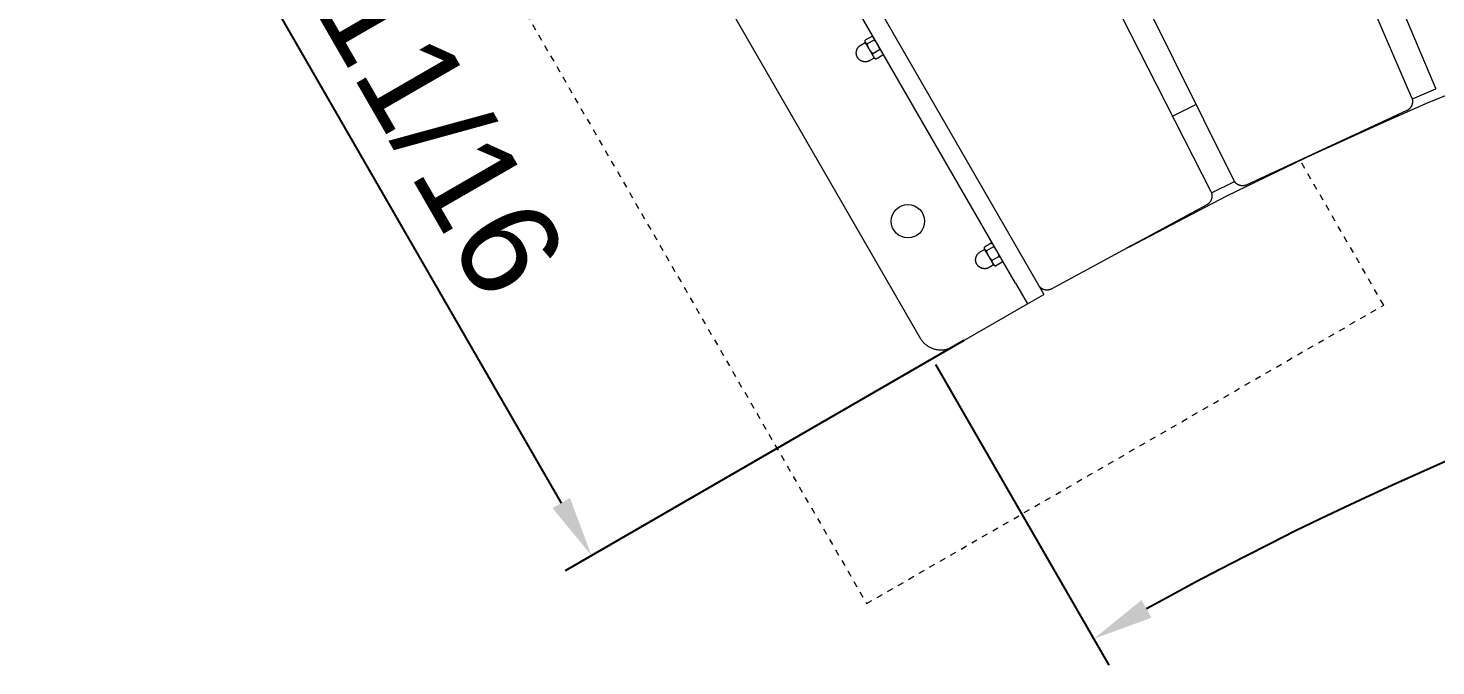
# Model space of a CAD drawing. Header units: inches. Extents: x -6 to 195, y -3 to 126.
# Drawn here: x -3.48 to 19.73, y 41.59 to 52.1 of the extents above; entities that cross this region are included whole.
import ezdxf

# ---------------------------------------------------------------- set-up
doc = ezdxf.new("R2010")
doc.units = ezdxf.units.IN
doc.linetypes.add('HIDDEN', pattern=[1.905, 1.27, -0.635])
for name, color, linetype, lineweight in [('ZANO_R', 7, 'Continuous', 0), ('ZANO_R_przerywana', 250, 'HIDDEN', 0), ('ZANO_W', 1, 'Continuous', 0)]:
    doc.layers.add(name, color=color, linetype=linetype, lineweight=lineweight)
doc.styles.get("Standard").update_dxf_attribs({"font": 'arial.ttf'})
doc.dimstyles.new('amerykanie', dxfattribs={"dimtxt": 50, "dimasz": 50, "dimexe": 0.5, "dimexo": 0.5, "dimgap": 1, "dimtad": 1, "dimdec": 0, "dimzin": 0, "dimlunit": 5, "dimtxsty": 'Standard', "dimcen": 0.09, "dimclrd": 1, "dimclre": 1, "dimclrt": 1, "dimazin": 0, "dimtfac": 1, "dimtdec": 0, "dimtmove": 0, "dimatfit": 3, "dimfxl": 1, "dimtzin": 0, "dimarcsym": 1})

# ---------------------------------------------------------------- blocks, each defined once
blk = doc.blocks.new('*D380')
at = {"layer": 'ZANO_W', "color": 1, "lineweight": -2}
for p, q in [((11.478, 46.56), (14.337, 41.605)), ((73.856, 46.547), (70.995, 41.593))]:
    blk.add_line(p, q, dxfattribs=at)
blk.add_arc((42.655, -7.468), 57.158, 60.9899, 118.985, dxfattribs=at)
at = {"layer": 'ZANO_W', "color": 1}
for points in [[(14.876, 42.676), (15.04, 42.386), (14.087, 42.039)], [(70.293, 42.374), (70.457, 42.664), (71.245, 42.026)]]:
    blk.add_solid(points, dxfattribs=at)
at = {"layer": 'ZANO_W', "color": 1, "insert": (42.668, 51.03), "char_height": 1.625, "attachment_point": 5, "rotation": 359.9875}
blk.add_mtext("60%%d0'", dxfattribs=at)
blk = doc.blocks.new('*D383')
at = {"layer": 'ZANO_W', "color": 1, "lineweight": -2}
for p, q in [((3.092, 62.298), (-3.48, 58.506)), ((-2.547, 57.89), (5.308, 44.277)), ((11.947, 46.953), (5.375, 43.161))]:
    blk.add_line(p, q, dxfattribs=at)
at = {"layer": 'ZANO_W', "color": 1}
for points in [[(-2.403, 57.973), (-2.691, 57.806), (-3.047, 58.756)], [(5.164, 44.194), (5.453, 44.36), (5.808, 43.411)]]:
    blk.add_solid(points, dxfattribs=at)
at = {"layer": 'ZANO_W', "color": 1, "insert": (2.542, 51.753), "char_height": 1.625, "attachment_point": 5, "rotation": 299.9875}
blk.add_mtext('17 11/16', dxfattribs=at)

msp = doc.modelspace()

# ---------------------------------------------------------------- linework, layer by layer
at = {"layer": 'ZANO_R'}
for p, q in [((12.95104, 67.15481), (19.72122, 51.11775)), ((19.33469, 50.95736), (12.41087, 66.92869)), ((8.64984, 65.17989), (16.40004, 49.59281)), ((16.02418, 49.4088), (8.12471, 64.92076)), ((4.47918, 62.94243), (13.17966, 47.86515)), ((12.79684, 47.89839), (4.33548, 62.56131)), ((2.76688, 61.65614), (11.22824, 46.99322)), ((10.18285, 51.74951), (10.18473, 51.75419)), ((10.18473, 51.75419), (10.18676, 51.7588)), ((10.18676, 51.7588), (10.18895, 51.76334)), ((10.18895, 51.76334), (10.1913, 51.7678)), ((10.1913, 51.7678), (10.1938, 51.77218)), ((10.1938, 51.77218), (10.19644, 51.77648)), ((10.19644, 51.77648), (10.19923, 51.78067)), ((10.19923, 51.78067), (10.20216, 51.78478)), ((10.20216, 51.78478), (10.20523, 51.78877)), ((10.20523, 51.78877), (10.20844, 51.79267)), ((10.20844, 51.79267), (10.21177, 51.79645)), ((10.21177, 51.79645), (10.21524, 51.80011)), ((10.21524, 51.80011), (10.21882, 51.80365)), ((10.21882, 51.80365), (10.22253, 51.80707)), ((10.22253, 51.80707), (10.22634, 51.81036)), ((10.22634, 51.81036), (10.23027, 51.81352)), ((10.23027, 51.81352), (10.23431, 51.81654)), ((10.23431, 51.81654), (10.23844, 51.81943)), ((10.23844, 51.81943), (10.24268, 51.82217)), ((10.24268, 51.82217), (10.247, 51.82476)), ((10.247, 51.82476), (10.31963, 51.86667)), ((10.31867, 51.8933), (10.31874, 51.89524)), ((10.31867, 51.89136), (10.31867, 51.8933)), ((10.31874, 51.88943), (10.31867, 51.89136)), ((10.3187, 51.89092), (10.31873, 51.89269)), ((10.31873, 51.88916), (10.3187, 51.89092)), ((10.31883, 51.88739), (10.31873, 51.88916)), ((10.31874, 51.89524), (10.31887, 51.89717)), ((10.31888, 51.88749), (10.31874, 51.88943)), ((10.3188, 51.87756), (10.31881, 51.88762)), ((10.32384, 51.86884), (10.3188, 51.87756)), ((10.31881, 51.8901), (10.31881, 51.89242)), ((10.31898, 51.88563), (10.31883, 51.88739)), ((10.31887, 51.89717), (10.31907, 51.8991)), ((10.31908, 51.88556), (10.31888, 51.88749)), ((10.31919, 51.88388), (10.31898, 51.88563)), ((10.31905, 51.8991), (10.3196, 51.90432)), ((10.31935, 51.88364), (10.31908, 51.88556)), ((10.31946, 51.88213), (10.31919, 51.88388)), ((10.31969, 51.88173), (10.31935, 51.88364)), ((10.31978, 51.8804), (10.31946, 51.88213)), ((10.43163, 51.96898), (10.3196, 51.90432)), ((10.31963, 51.86667), (10.32148, 51.87278)), ((10.32009, 51.87984), (10.31969, 51.88173)), ((10.32017, 51.87868), (10.31978, 51.8804)), ((10.32056, 51.87796), (10.32009, 51.87984)), ((10.32062, 51.87697), (10.32017, 51.87868)), ((10.3211, 51.87609), (10.32056, 51.87796)), ((10.32112, 51.87527), (10.32062, 51.87697)), ((10.3217, 51.87425), (10.3211, 51.87609)), ((10.32236, 51.87243), (10.3217, 51.87425)), ((10.32309, 51.87063), (10.32236, 51.87243)), ((10.32371, 51.86916), (10.32287, 51.87087)), ((10.32388, 51.86886), (10.32309, 51.87063)), ((10.32477, 51.86722), (10.32387, 51.86885)), ((10.3258, 51.86551), (10.3248, 51.86716)), ((10.32591, 51.86525), (10.32577, 51.86549)), ((10.32701, 51.86378), (10.32581, 51.86552)), ((10.32696, 51.86386), (10.32592, 51.86534)), ((10.3843, 51.76405), (10.326, 51.86509)), ((10.32806, 51.86242), (10.32696, 51.86386)), ((10.3292, 51.86102), (10.32806, 51.86242)), ((10.32975, 51.86041), (10.32857, 51.86176)), ((10.3304, 51.85965), (10.3292, 51.86102)), ((10.33099, 51.8591), (10.32975, 51.86041)), ((10.33164, 51.85834), (10.3304, 51.85965)), ((10.33226, 51.85783), (10.33099, 51.8591)), ((10.33292, 51.85706), (10.33164, 51.85834)), ((10.33358, 51.8566), (10.33226, 51.85783)), ((10.33425, 51.85583), (10.33292, 51.85706)), ((10.33494, 51.85542), (10.33358, 51.8566)), ((10.33562, 51.85464), (10.33425, 51.85583)), ((10.33633, 51.85428), (10.33494, 51.85542)), ((10.33703, 51.85351), (10.33562, 51.85464)), ((10.33776, 51.85319), (10.33633, 51.85428)), ((10.33848, 51.85242), (10.33703, 51.85351)), ((10.33923, 51.85215), (10.33776, 51.85319)), ((10.33997, 51.85139), (10.33848, 51.85242)), ((10.34073, 51.85116), (10.33923, 51.85215)), ((10.34149, 51.8504), (10.33997, 51.85139)), ((10.34227, 51.85021), (10.34073, 51.85116)), ((10.34304, 51.84947), (10.34149, 51.8504)), ((10.34383, 51.84932), (10.34227, 51.85021)), ((10.34463, 51.8486), (10.34304, 51.84947)), ((10.34624, 51.84778), (10.34463, 51.8486)), ((10.34788, 51.84701), (10.34624, 51.84778)), ((10.34955, 51.84631), (10.34788, 51.84701)), ((10.3543, 51.84418), (10.34956, 51.84632)), ((10.46634, 51.90883), (10.3543, 51.84418)), ((10.35695, 51.83354), (10.3543, 51.84418)), ((10.35995, 51.82298), (10.35695, 51.83354)), ((10.36331, 51.81254), (10.35995, 51.82298)), ((10.36702, 51.80222), (10.36331, 51.81254)), ((10.37108, 51.79202), (10.36702, 51.80222)), ((10.37549, 51.78198), (10.37108, 51.79202)), ((10.38023, 51.77209), (10.37549, 51.78198)), ((10.38531, 51.76236), (10.38023, 51.77209)), ((10.38717, 51.75909), (10.38529, 51.76235)), ((10.3925, 51.75043), (10.38717, 51.75909)), ((10.43163, 51.96898), (10.4335, 51.96827)), ((10.4335, 51.96827), (10.43534, 51.96751)), ((10.43534, 51.96751), (10.43716, 51.96668)), ((10.43716, 51.96668), (10.43895, 51.9658)), ((10.43895, 51.9658), (10.44071, 51.96485)), ((10.44071, 51.96485), (10.44244, 51.96385)), ((10.44244, 51.96385), (10.44413, 51.96279)), ((10.44413, 51.96279), (10.44579, 51.96168)), ((10.44526, 51.96201), (10.4552, 51.95627)), ((10.44579, 51.96168), (10.44741, 51.96051)), ((10.44741, 51.96051), (10.44899, 51.95929)), ((10.44899, 51.95929), (10.45053, 51.95802)), ((10.45053, 51.95802), (10.45202, 51.9567)), ((10.45202, 51.9567), (10.45348, 51.95533)), ((10.45348, 51.95533), (10.45488, 51.95392)), ((10.45488, 51.95392), (10.45624, 51.95245)), ((10.45624, 51.95245), (10.45755, 51.95095)), ((10.45755, 51.95095), (10.45881, 51.9494)), ((10.45881, 51.9494), (10.46002, 51.94781)), ((10.46247, 51.94347), (10.46325, 51.94154)), ((10.46325, 51.94154), (10.46396, 51.93959)), ((10.46396, 51.93959), (10.46461, 51.93761)), ((10.46461, 51.93761), (10.46518, 51.93561)), ((10.46518, 51.93561), (10.46569, 51.9336)), ((10.46569, 51.9336), (10.46613, 51.93157)), ((10.46613, 51.93157), (10.4665, 51.92952)), ((10.46667, 51.91089), (10.46634, 51.90883)), ((10.46634, 51.90883), (10.47392, 51.90151)), ((10.4665, 51.92952), (10.4668, 51.92746)), ((10.46693, 51.91295), (10.46667, 51.91089)), ((10.4668, 51.92746), (10.46703, 51.9254)), ((10.46713, 51.91502), (10.46693, 51.91295)), ((10.46703, 51.9254), (10.46719, 51.92333)), ((10.46725, 51.91709), (10.46713, 51.91502)), ((10.46719, 51.92333), (10.46728, 51.92125)), ((10.4673, 51.91917), (10.46725, 51.91709)), ((10.46728, 51.92125), (10.4673, 51.91917)), ((10.47392, 51.90151), (10.48126, 51.89394)), ((10.48126, 51.89394), (10.48836, 51.88615)), ((10.48836, 51.88615), (10.4952, 51.87813)), ((10.4952, 51.87813), (10.50178, 51.86989)), ((10.50178, 51.86989), (10.50809, 51.86145)), ((10.50809, 51.86145), (10.51413, 51.85281)), ((10.51413, 51.85281), (10.51989, 51.84398)), ((10.52669, 51.83224), (10.53153, 51.82276)), ((10.53153, 51.82276), (10.53606, 51.81313)), ((10.53606, 51.81313), (10.54028, 51.80336)), ((10.54028, 51.80336), (10.54417, 51.79345)), ((10.54417, 51.79345), (10.54774, 51.78342)), ((10.54774, 51.78342), (10.55097, 51.77327)), ((10.55097, 51.77327), (10.55387, 51.76303)), ((10.55387, 51.76303), (10.55644, 51.7527)), ((10.17316, 51.69524), (10.17319, 51.70028)), ((10.1733, 51.6902), (10.17316, 51.69524)), ((10.17319, 51.70028), (10.17339, 51.70532)), ((10.17362, 51.68517), (10.1733, 51.6902)), ((10.17339, 51.70532), (10.17377, 51.71034)), ((10.1741, 51.68015), (10.17362, 51.68517)), ((10.17377, 51.71034), (10.17431, 51.71536)), ((10.17476, 51.67515), (10.1741, 51.68015)), ((10.17431, 51.71536), (10.17503, 51.72035)), ((10.17559, 51.67018), (10.17476, 51.67515)), ((10.17503, 51.72035), (10.17591, 51.72531)), ((10.17658, 51.66524), (10.17559, 51.67018)), ((10.17591, 51.72531), (10.17697, 51.73024)), ((10.17775, 51.66033), (10.17658, 51.66524)), ((10.17697, 51.73024), (10.17819, 51.73513)), ((10.17908, 51.65547), (10.17775, 51.66033)), ((10.17819, 51.73513), (10.17958, 51.73997)), ((10.18058, 51.65066), (10.17908, 51.65547)), ((10.17958, 51.73997), (10.18113, 51.74477)), ((10.18224, 51.6459), (10.18058, 51.65066)), ((10.18113, 51.74477), (10.18285, 51.74951)), ((10.18406, 51.64119), (10.18224, 51.6459)), ((10.18604, 51.63656), (10.18406, 51.64119)), ((10.18818, 51.63199), (10.18604, 51.63656)), ((10.19047, 51.6275), (10.18818, 51.63199)), ((10.19292, 51.6231), (10.19047, 51.6275)), ((10.19551, 51.61877), (10.19292, 51.6231)), ((10.19825, 51.61454), (10.19551, 51.61877)), ((10.20113, 51.61041), (10.19825, 51.61454)), ((10.20415, 51.60637), (10.20113, 51.61041)), ((10.20731, 51.60244), (10.20415, 51.60637)), ((10.2106, 51.59862), (10.20731, 51.60244)), ((10.21402, 51.59492), (10.2106, 51.59862)), ((10.21757, 51.59133), (10.21402, 51.59492)), ((10.22123, 51.58787), (10.21757, 51.59133)), ((10.22501, 51.58453), (10.22123, 51.58787)), ((10.2289, 51.58133), (10.22501, 51.58453)), ((10.2329, 51.57826), (10.2289, 51.58133)), ((10.237, 51.57533), (10.2329, 51.57826)), ((10.2412, 51.57254), (10.237, 51.57533)), ((10.24549, 51.56989), (10.2412, 51.57254)), ((10.24987, 51.5674), (10.24549, 51.56989)), ((10.25433, 51.56505), (10.24987, 51.5674)), ((10.25887, 51.56286), (10.25433, 51.56505)), ((10.26349, 51.56082), (10.25887, 51.56286)), ((10.26817, 51.55895), (10.26349, 51.56082)), ((10.27291, 51.55723), (10.26817, 51.55895)), ((10.2777, 51.55568), (10.27291, 51.55723)), ((10.28255, 51.55429), (10.2777, 51.55568)), ((10.28744, 51.55306), (10.28255, 51.55429)), ((10.29237, 51.55201), (10.28744, 51.55306)), ((10.29733, 51.55112), (10.29237, 51.55201)), ((10.30232, 51.55041), (10.29733, 51.55112)), ((10.30733, 51.54986), (10.30232, 51.55041)), ((10.31236, 51.54949), (10.30733, 51.54986)), ((10.3174, 51.54929), (10.31236, 51.54949)), ((10.32244, 51.54926), (10.3174, 51.54929)), ((10.32748, 51.5494), (10.32244, 51.54926)), ((10.33251, 51.54971), (10.32748, 51.5494)), ((10.33753, 51.5502), (10.33251, 51.54971)), ((10.34252, 51.55086), (10.33753, 51.5502)), ((10.3475, 51.55168), (10.34252, 51.55086)), ((10.35244, 51.55268), (10.3475, 51.55168)), ((10.35734, 51.55385), (10.35244, 51.55268)), ((10.36221, 51.55518), (10.35734, 51.55385)), ((10.36702, 51.55667), (10.36221, 51.55518)), ((10.37178, 51.55833), (10.36702, 51.55667)), ((10.37648, 51.56015), (10.37178, 51.55833)), ((10.38112, 51.56214), (10.37648, 51.56015)), ((10.38568, 51.56427), (10.38112, 51.56214)), ((10.39017, 51.56657), (10.38568, 51.56427)), ((10.39458, 51.56901), (10.39017, 51.56657)), ((10.45815, 51.63608), (10.39024, 51.75377)), ((10.3981, 51.74194), (10.3925, 51.75043)), ((10.46721, 51.61093), (10.39458, 51.56901)), ((10.40397, 51.73363), (10.3981, 51.74194)), ((10.41009, 51.72551), (10.40397, 51.73363)), ((10.41648, 51.71759), (10.41009, 51.72551)), ((10.4231, 51.70988), (10.41648, 51.71759)), ((10.42997, 51.70238), (10.4231, 51.70988)), ((10.43707, 51.6951), (10.42997, 51.70238)), ((10.4444, 51.68805), (10.43707, 51.6951)), ((10.4444, 51.68805), (10.55644, 51.7527)), ((10.4447, 51.68363), (10.4444, 51.68805)), ((10.44516, 51.67921), (10.4447, 51.68363)), ((10.44576, 51.67482), (10.44516, 51.67921)), ((10.44652, 51.67045), (10.44576, 51.67482)), ((10.44743, 51.66611), (10.44652, 51.67045)), ((10.44848, 51.6618), (10.44743, 51.66611)), ((10.44968, 51.65753), (10.44848, 51.6618)), ((10.45103, 51.65331), (10.44968, 51.65753)), ((10.45253, 51.64914), (10.45103, 51.65331)), ((10.45417, 51.64501), (10.45253, 51.64914)), ((10.45594, 51.64095), (10.45417, 51.64501)), ((10.45786, 51.63695), (10.45594, 51.64095)), ((10.45992, 51.63302), (10.45786, 51.63695)), ((10.47611, 51.60496), (10.45992, 51.63302)), ((10.46435, 51.62617), (10.46181, 51.62988)), ((10.46702, 51.62255), (10.46435, 51.62617)), ((10.46981, 51.61902), (10.46702, 51.62255)), ((10.47332, 51.60962), (10.46721, 51.61093)), ((10.47272, 51.61559), (10.46981, 51.61902)), ((10.47574, 51.61226), (10.47272, 51.61559)), ((10.47887, 51.60903), (10.47574, 51.61226)), ((10.47611, 51.60496), (10.4762, 51.6048)), ((10.47622, 51.60476), (10.4762, 51.6048)), ((10.4891, 51.59733), (10.47622, 51.60476)), ((10.48211, 51.60591), (10.47887, 51.60903)), ((10.48546, 51.60291), (10.48211, 51.60591)), ((10.4889, 51.60001), (10.48546, 51.60291)), ((10.49244, 51.59724), (10.4889, 51.60001)), ((10.48932, 51.5972), (10.4891, 51.59733)), ((10.48929, 51.59713), (10.49173, 51.59582)), ((10.49173, 51.59582), (10.49421, 51.59457)), ((10.49608, 51.59458), (10.49244, 51.59724)), ((10.49699, 51.59329), (10.49422, 51.59459)), ((10.4998, 51.59206), (10.49608, 51.59458)), ((10.4998, 51.59206), (10.49699, 51.59329)), ((10.61183, 51.65671), (10.4998, 51.59206)), ((10.55644, 51.7527), (10.56017, 51.75017)), ((10.56017, 51.75017), (10.56381, 51.74751)), ((10.56381, 51.74751), (10.56736, 51.74472)), ((10.56736, 51.74472), (10.57081, 51.74182)), ((10.57081, 51.74182), (10.57416, 51.73881)), ((10.57416, 51.73881), (10.57741, 51.73568)), ((10.57741, 51.73568), (10.58055, 51.73244)), ((10.58055, 51.73244), (10.58357, 51.7291)), ((10.58357, 51.7291), (10.58648, 51.72566)), ((10.58648, 51.72566), (10.58928, 51.72212)), ((10.58928, 51.72212), (10.59195, 51.71848)), ((10.59195, 51.71848), (10.59449, 51.71476)), ((10.59802, 51.70865), (10.59998, 51.70458)), ((10.59998, 51.70458), (10.60179, 51.70046)), ((10.60179, 51.70046), (10.60347, 51.69627)), ((10.60347, 51.69627), (10.60499, 51.69202)), ((10.60499, 51.69202), (10.60637, 51.68773)), ((10.60637, 51.68773), (10.60761, 51.68339)), ((10.60761, 51.68339), (10.60869, 51.67901)), ((10.60869, 51.67901), (10.60962, 51.6746)), ((10.60962, 51.6746), (10.61041, 51.67016)), ((10.61041, 51.67016), (10.61103, 51.66569)), ((10.61103, 51.66569), (10.61151, 51.66121)), ((10.61151, 51.66121), (10.61183, 51.65671)), ((10.61216, 51.65966), (10.61183, 51.65671)), ((10.61241, 51.66262), (10.61216, 51.65966)), ((10.61256, 51.66559), (10.61241, 51.66262)), ((10.61262, 51.66856), (10.61256, 51.66559)), ((10.61262, 51.68347), (10.61262, 51.66856)), ((19.56527, 50.86296), (21.24109, 51.54829)), ((19.34151, 50.93836), (19.72824, 51.10324)), ((19.72341, 51.11281), (19.72122, 51.11775)), ((19.72577, 51.10794), (19.72341, 51.11281)), ((19.72829, 51.10316), (19.72577, 51.10794)), ((15.77618, 50.8475), (15.39015, 50.65383)), ((17.91133, 50.12638), (19.56527, 50.86296)), ((19.32964, 50.82153), (19.33207, 50.82636)), ((19.33207, 50.82636), (19.33433, 50.83127)), ((19.33433, 50.83127), (19.33642, 50.83625)), ((19.33675, 50.95237), (19.33469, 50.95736)), ((19.33642, 50.83625), (19.33834, 50.8413)), ((19.33864, 50.9473), (19.33675, 50.95237)), ((19.33834, 50.8413), (19.34009, 50.84642)), ((19.34036, 50.94218), (19.33864, 50.9473)), ((19.34009, 50.84642), (19.34166, 50.85159)), ((19.3419, 50.937), (19.34036, 50.94218)), ((19.34166, 50.85159), (19.34305, 50.85682)), ((19.34326, 50.93177), (19.3419, 50.937)), ((19.34305, 50.85682), (19.34426, 50.86208)), ((19.34444, 50.92649), (19.34326, 50.93177)), ((19.34426, 50.86208), (19.34529, 50.86739)), ((19.34544, 50.92118), (19.34444, 50.92649)), ((19.34529, 50.86739), (19.34614, 50.87273)), ((19.34626, 50.91584), (19.34544, 50.92118)), ((19.34614, 50.87273), (19.3468, 50.87809)), ((19.34689, 50.91047), (19.34626, 50.91584)), ((19.3468, 50.87809), (19.34728, 50.88348)), ((19.34734, 50.90508), (19.34689, 50.91047)), ((19.34728, 50.88348), (19.34757, 50.88887)), ((19.3476, 50.89968), (19.34734, 50.90508)), ((19.34757, 50.88887), (19.34768, 50.89428)), ((19.34768, 50.89428), (19.3476, 50.89968)), ((16.60745, 49.52013), (19.2566, 50.75193)), ((17.48906, 49.92844), (19.12363, 50.67223)), ((19.2566, 50.75193), (19.26146, 50.75429)), ((19.26146, 50.75429), (19.26624, 50.75682)), ((19.26624, 50.75682), (19.27093, 50.75951)), ((19.27093, 50.75951), (19.27552, 50.76236)), ((19.27552, 50.76236), (19.28001, 50.76536)), ((19.28001, 50.76536), (19.2844, 50.76852)), ((19.2844, 50.76852), (19.28867, 50.77183)), ((19.28867, 50.77183), (19.29283, 50.77528)), ((19.29283, 50.77528), (19.29687, 50.77887)), ((19.29687, 50.77887), (19.30078, 50.7826)), ((19.30078, 50.7826), (19.30457, 50.78646)), ((19.30457, 50.78646), (19.30821, 50.79045)), ((19.30821, 50.79045), (19.31172, 50.79456)), ((19.31172, 50.79456), (19.31509, 50.79879)), ((19.31509, 50.79879), (19.31831, 50.80314)), ((19.31831, 50.80314), (19.32138, 50.80759)), ((19.32138, 50.80759), (19.32429, 50.81214)), ((19.32429, 50.81214), (19.32704, 50.81679)), ((19.32704, 50.81679), (19.32964, 50.82153)), ((16.28085, 49.33924), (17.91133, 50.12638)), ((16.9089, 49.64979), (17.37382, 49.87371)), ((16.03217, 49.39026), (16.40794, 49.57877)), ((16.40253, 49.58801), (16.40004, 49.59281)), ((16.40518, 49.5833), (16.40253, 49.58801)), ((16.408, 49.57869), (16.40518, 49.5833)), ((16.41096, 49.57417), (16.408, 49.57869)), ((16.41409, 49.56976), (16.41096, 49.57417)), ((16.41736, 49.56546), (16.41409, 49.56976)), ((16.42078, 49.56127), (16.41736, 49.56546)), ((16.42434, 49.5572), (16.42078, 49.56127)), ((16.42803, 49.55326), (16.42434, 49.5572)), ((16.43186, 49.54944), (16.42803, 49.55326)), ((16.43582, 49.54576), (16.43186, 49.54944)), ((16.4399, 49.54222), (16.43582, 49.54576)), ((16.44411, 49.53882), (16.4399, 49.54222)), ((16.44842, 49.53557), (16.44411, 49.53882)), ((16.45285, 49.53246), (16.44842, 49.53557)), ((16.45738, 49.52951), (16.45285, 49.53246)), ((16.462, 49.52672), (16.45738, 49.52951)), ((16.46673, 49.52409), (16.462, 49.52672)), ((16.47153, 49.52162), (16.46673, 49.52409)), ((16.47642, 49.51932), (16.47153, 49.52162)), ((16.48139, 49.51718), (16.47642, 49.51932)), ((16.48643, 49.51522), (16.48139, 49.51718)), ((16.49153, 49.51343), (16.48643, 49.51522)), ((16.49669, 49.51182), (16.49153, 49.51343)), ((16.5019, 49.51039), (16.49669, 49.51182)), ((16.50716, 49.50914), (16.5019, 49.51039)), ((16.51246, 49.50806), (16.50716, 49.50914)), ((16.51779, 49.50717), (16.51246, 49.50806)), ((16.52315, 49.50647), (16.51779, 49.50717)), ((16.52853, 49.50594), (16.52315, 49.50647)), ((16.53392, 49.50561), (16.52853, 49.50594)), ((16.53932, 49.50545), (16.53392, 49.50561)), ((16.54473, 49.50549), (16.53932, 49.50545)), ((16.55013, 49.50571), (16.54473, 49.50549)), ((16.55552, 49.50611), (16.55013, 49.50571)), ((16.56089, 49.5067), (16.55552, 49.50611)), ((16.56624, 49.50747), (16.56089, 49.5067)), ((16.57156, 49.50843), (16.56624, 49.50747)), ((16.57685, 49.50957), (16.57156, 49.50843)), ((16.58209, 49.51088), (16.57685, 49.50957)), ((16.58728, 49.51238), (16.58209, 49.51088)), ((16.59242, 49.51406), (16.58728, 49.51238)), ((16.5975, 49.51591), (16.59242, 49.51406)), ((16.60251, 49.51793), (16.5975, 49.51591)), ((16.60745, 49.52013), (16.60251, 49.51793)), ((14.67537, 48.5023), (16.28085, 49.33924)), ((15.95896, 49.19892), (15.96367, 49.20158)), ((15.96367, 49.20158), (15.96828, 49.2044)), ((15.96828, 49.2044), (15.97279, 49.20738)), ((15.97279, 49.20738), (15.9772, 49.2105)), ((15.9772, 49.2105), (15.9815, 49.21378)), ((15.9815, 49.21378), (15.98568, 49.21721)), ((15.98568, 49.21721), (15.98974, 49.22077)), ((15.98974, 49.22077), (15.99368, 49.22447)), ((15.99368, 49.22447), (15.99749, 49.22831)), ((15.99749, 49.22831), (16.00116, 49.23227)), ((16.00116, 49.23227), (16.0047, 49.23636)), ((16.0047, 49.23636), (16.00809, 49.24057)), ((16.00809, 49.24057), (16.01134, 49.24489)), ((16.01134, 49.24489), (16.01444, 49.24932)), ((16.01444, 49.24932), (16.01738, 49.25385)), ((16.01738, 49.25385), (16.02017, 49.25848)), ((16.02017, 49.25848), (16.02279, 49.26321)), ((16.02279, 49.26321), (16.02525, 49.26802)), ((16.02655, 49.40394), (16.02418, 49.4088)), ((16.02525, 49.26802), (16.02755, 49.27292)), ((16.02875, 49.399), (16.02655, 49.40394)), ((16.02755, 49.27292), (16.02968, 49.27788)), ((16.03078, 49.39399), (16.02875, 49.399)), ((16.02968, 49.27788), (16.03163, 49.28292)), ((16.03264, 49.38892), (16.03078, 49.39399)), ((16.03163, 49.28292), (16.03341, 49.28803)), ((16.03432, 49.38378), (16.03264, 49.38892)), ((16.03341, 49.28803), (16.03501, 49.29319)), ((16.03583, 49.37859), (16.03432, 49.38378)), ((16.03501, 49.29319), (16.03644, 49.2984)), ((16.03715, 49.37335), (16.03583, 49.37859)), ((16.03644, 49.2984), (16.03769, 49.30366)), ((16.0383, 49.36807), (16.03715, 49.37335)), ((16.03769, 49.30366), (16.03875, 49.30896)), ((16.03926, 49.36275), (16.0383, 49.36807)), ((16.03875, 49.30896), (16.03963, 49.3143)), ((16.04004, 49.3574), (16.03926, 49.36275)), ((16.03963, 49.3143), (16.04033, 49.31965)), ((16.04064, 49.35203), (16.04004, 49.3574)), ((16.04033, 49.31965), (16.04085, 49.32504)), ((16.04105, 49.34664), (16.04064, 49.35203)), ((16.04085, 49.32504), (16.04118, 49.33043)), ((16.04128, 49.34124), (16.04105, 49.34664)), ((16.04118, 49.33043), (16.04132, 49.33583)), ((16.04132, 49.33583), (16.04128, 49.34124)), ((13.39117, 47.80545), (15.95896, 49.19892)), ((14.6253, 48.47518), (15.53949, 48.96058)), ((12.39939, 48.55899), (12.28736, 48.49434)), ((12.39939, 48.55899), (12.40126, 48.55829)), ((12.40126, 48.55829), (12.4031, 48.55753)), ((12.4031, 48.55753), (12.40492, 48.5567)), ((12.40492, 48.5567), (12.40671, 48.55582)), ((12.40671, 48.55582), (12.40847, 48.55487)), ((12.40847, 48.55487), (12.4102, 48.55387)), ((12.4102, 48.55387), (12.41189, 48.55281)), ((12.41189, 48.55281), (12.41355, 48.5517)), ((12.41302, 48.55203), (12.42296, 48.54629)), ((12.41355, 48.5517), (12.41517, 48.55053)), ((12.41517, 48.55053), (12.41675, 48.54931)), ((12.41675, 48.54931), (12.41829, 48.54804)), ((12.41829, 48.54804), (12.41978, 48.54672)), ((12.41978, 48.54672), (12.42123, 48.54535)), ((12.42123, 48.54535), (12.42264, 48.54394)), ((12.42264, 48.54394), (12.424, 48.54247)), ((12.424, 48.54247), (12.42531, 48.54097)), ((12.42531, 48.54097), (12.42657, 48.53942)), ((12.42657, 48.53942), (12.42777, 48.53783)), ((12.43023, 48.53349), (12.43101, 48.53156)), ((12.43101, 48.53156), (12.43172, 48.52961)), ((12.43172, 48.52961), (12.43236, 48.52763)), ((12.43236, 48.52763), (12.43294, 48.52563)), ((12.43294, 48.52563), (12.43345, 48.52362)), ((12.43345, 48.52362), (12.43389, 48.52159)), ((12.43389, 48.52159), (12.43426, 48.51954)), ((12.43426, 48.51954), (12.43456, 48.51748)), ((12.43456, 48.51748), (12.43479, 48.51542)), ((12.43488, 48.50504), (12.43469, 48.50297)), ((12.43479, 48.51542), (12.43495, 48.51335)), ((12.43501, 48.50711), (12.43488, 48.50504)), ((12.43495, 48.51335), (12.43504, 48.51127)), ((12.43506, 48.50919), (12.43501, 48.50711)), ((12.43504, 48.51127), (12.43506, 48.50919)), ((12.14092, 48.28526), (12.14095, 48.2903)), ((12.14106, 48.28022), (12.14092, 48.28526)), ((12.14095, 48.2903), (12.14115, 48.29534)), ((12.14138, 48.27519), (12.14106, 48.28022)), ((12.14115, 48.29534), (12.14153, 48.30036)), ((12.14186, 48.27017), (12.14138, 48.27519)), ((12.14153, 48.30036), (12.14207, 48.30538)), ((12.14207, 48.30538), (12.14279, 48.31037)), ((12.14279, 48.31037), (12.14367, 48.31533)), ((12.14367, 48.31533), (12.14473, 48.32026)), ((12.14473, 48.32026), (12.14595, 48.32515)), ((12.14595, 48.32515), (12.14734, 48.32999)), ((12.14734, 48.32999), (12.14889, 48.33479)), ((12.14889, 48.33479), (12.15061, 48.33953)), ((12.15061, 48.33953), (12.15249, 48.34421)), ((12.15249, 48.34421), (12.15452, 48.34882)), ((12.15452, 48.34882), (12.15671, 48.35336)), ((12.15671, 48.35336), (12.15906, 48.35782)), ((12.15906, 48.35782), (12.16156, 48.3622)), ((12.16156, 48.3622), (12.1642, 48.36649)), ((12.1642, 48.36649), (12.16699, 48.37069)), ((12.16699, 48.37069), (12.16992, 48.3748)), ((12.16992, 48.3748), (12.17299, 48.37879)), ((12.17299, 48.37879), (12.1762, 48.38269)), ((12.1762, 48.38269), (12.17953, 48.38647)), ((12.17953, 48.38647), (12.18299, 48.39013)), ((12.18299, 48.39013), (12.18658, 48.39367)), ((12.18658, 48.39367), (12.19028, 48.39709)), ((12.19028, 48.39709), (12.1941, 48.40038)), ((12.1941, 48.40038), (12.19803, 48.40354)), ((12.19803, 48.40354), (12.20207, 48.40656)), ((12.20207, 48.40656), (12.2062, 48.40945)), ((12.2062, 48.40945), (12.21043, 48.41219)), ((12.21043, 48.41219), (12.21476, 48.41478)), ((12.21476, 48.41478), (12.28739, 48.45669)), ((12.28643, 48.48332), (12.2865, 48.48526)), ((12.28643, 48.48138), (12.28643, 48.48332)), ((12.2865, 48.47944), (12.28643, 48.48138)), ((12.28646, 48.48094), (12.28649, 48.48271)), ((12.28649, 48.47917), (12.28646, 48.48094)), ((12.28658, 48.47741), (12.28649, 48.47917)), ((12.2865, 48.48526), (12.28663, 48.48719)), ((12.28664, 48.47751), (12.2865, 48.47944)), ((12.28656, 48.46758), (12.28656, 48.47764)), ((12.2916, 48.45886), (12.28656, 48.46758)), ((12.28657, 48.48012), (12.28657, 48.48244)), ((12.28673, 48.47565), (12.28658, 48.47741)), ((12.28663, 48.48719), (12.28683, 48.48912)), ((12.28684, 48.47558), (12.28664, 48.47751)), ((12.28694, 48.4739), (12.28673, 48.47565)), ((12.28681, 48.48912), (12.28736, 48.49434)), ((12.28711, 48.47366), (12.28684, 48.47558)), ((12.28721, 48.47215), (12.28694, 48.4739)), ((12.28745, 48.47175), (12.28711, 48.47366)), ((12.28754, 48.47042), (12.28721, 48.47215)), ((12.28739, 48.45669), (12.28924, 48.4628)), ((12.28785, 48.46986), (12.28745, 48.47175)), ((12.28793, 48.4687), (12.28754, 48.47042)), ((12.28832, 48.46798), (12.28785, 48.46986)), ((12.28838, 48.46699), (12.28793, 48.4687)), ((12.28886, 48.46611), (12.28832, 48.46798)), ((12.28888, 48.46529), (12.28838, 48.46699)), ((12.28946, 48.46427), (12.28886, 48.46611)), ((12.29012, 48.46245), (12.28946, 48.46427)), ((12.29085, 48.46065), (12.29012, 48.46245)), ((12.29147, 48.45917), (12.29063, 48.46089)), ((12.29164, 48.45888), (12.29085, 48.46065)), ((12.29253, 48.45724), (12.29163, 48.45887)), ((12.29356, 48.45553), (12.29256, 48.45718)), ((12.29366, 48.45527), (12.29353, 48.45551)), ((12.29476, 48.4538), (12.29357, 48.45554)), ((12.29472, 48.45388), (12.29367, 48.45536)), ((12.35206, 48.35407), (12.29376, 48.45511)), ((12.29582, 48.45244), (12.29472, 48.45388)), ((12.29696, 48.45104), (12.29582, 48.45244)), ((12.29751, 48.45043), (12.29632, 48.45178)), ((12.29816, 48.44967), (12.29696, 48.45104)), ((12.29875, 48.44912), (12.29751, 48.45043)), ((12.2994, 48.44835), (12.29816, 48.44967)), ((12.30002, 48.44785), (12.29875, 48.44912)), ((12.30068, 48.44708), (12.2994, 48.44835)), ((12.30134, 48.44662), (12.30002, 48.44785)), ((12.30201, 48.44585), (12.30068, 48.44708)), ((12.3027, 48.44544), (12.30134, 48.44662)), ((12.30338, 48.44466), (12.30201, 48.44585)), ((12.30409, 48.4443), (12.3027, 48.44544)), ((12.30479, 48.44353), (12.30338, 48.44466)), ((12.30552, 48.44321), (12.30409, 48.4443)), ((12.30624, 48.44244), (12.30479, 48.44353)), ((12.30699, 48.44217), (12.30552, 48.44321)), ((12.30772, 48.44141), (12.30624, 48.44244)), ((12.30849, 48.44118), (12.30699, 48.44217)), ((12.30924, 48.44042), (12.30772, 48.44141)), ((12.31003, 48.44023), (12.30849, 48.44118)), ((12.3108, 48.43949), (12.30924, 48.44042)), ((12.31159, 48.43934), (12.31003, 48.44023)), ((12.31238, 48.43862), (12.3108, 48.43949)), ((12.314, 48.4378), (12.31238, 48.43862)), ((12.31564, 48.43703), (12.314, 48.4378)), ((12.31731, 48.43633), (12.31564, 48.43703)), ((12.32206, 48.4342), (12.31731, 48.43634)), ((12.4341, 48.49885), (12.32206, 48.4342)), ((12.3247, 48.42356), (12.32206, 48.4342)), ((12.32771, 48.413), (12.3247, 48.42356)), ((12.33107, 48.40256), (12.32771, 48.413)), ((12.33478, 48.39224), (12.33107, 48.40256)), ((12.33884, 48.38204), (12.33478, 48.39224)), ((12.34325, 48.372), (12.33884, 48.38204)), ((12.34799, 48.36211), (12.34325, 48.372)), ((12.35307, 48.35238), (12.34799, 48.36211)), ((12.35493, 48.34911), (12.35305, 48.35237)), ((12.36026, 48.34044), (12.35493, 48.34911)), ((12.42591, 48.2261), (12.35799, 48.34379)), ((12.36586, 48.33196), (12.36026, 48.34044)), ((12.37173, 48.32365), (12.36586, 48.33196)), ((12.37785, 48.31553), (12.37173, 48.32365)), ((12.38423, 48.30761), (12.37785, 48.31553)), ((12.39086, 48.2999), (12.38423, 48.30761)), ((12.39773, 48.2924), (12.39086, 48.2999)), ((12.40483, 48.28512), (12.39773, 48.2924)), ((12.41216, 48.27807), (12.40483, 48.28512)), ((12.41216, 48.27807), (12.52419, 48.34272)), ((12.41246, 48.27364), (12.41216, 48.27807)), ((12.41292, 48.26923), (12.41246, 48.27364)), ((12.43443, 48.50091), (12.4341, 48.49885)), ((12.4341, 48.49885), (12.44178, 48.49143)), ((12.43469, 48.50297), (12.43443, 48.50091)), ((12.44178, 48.49143), (12.44922, 48.48375)), ((12.44922, 48.48375), (12.45641, 48.47584)), ((12.45641, 48.47584), (12.46333, 48.46769)), ((12.46333, 48.46769), (12.46999, 48.45933)), ((12.46999, 48.45933), (12.47636, 48.45075)), ((12.47636, 48.45075), (12.48246, 48.44197)), ((12.48246, 48.44197), (12.48826, 48.43299)), ((12.49414, 48.42282), (12.49904, 48.41328)), ((12.49904, 48.41328), (12.50363, 48.40358)), ((12.50363, 48.40358), (12.50789, 48.39374)), ((12.50789, 48.39374), (12.51182, 48.38376)), ((12.51182, 48.38376), (12.51542, 48.37366)), ((12.51542, 48.37366), (12.51869, 48.36345)), ((12.51869, 48.36345), (12.52161, 48.35313)), ((12.52161, 48.35313), (12.52419, 48.34272)), ((12.52419, 48.34272), (12.52792, 48.34018)), ((12.52792, 48.34018), (12.53157, 48.33753)), ((12.53157, 48.33753), (12.53511, 48.33474)), ((12.53511, 48.33474), (12.53857, 48.33184)), ((12.53857, 48.33184), (12.54192, 48.32883)), ((12.54192, 48.32883), (12.54517, 48.3257)), ((12.54517, 48.3257), (12.5483, 48.32246)), ((12.5483, 48.32246), (12.55133, 48.31912)), ((12.55133, 48.31912), (12.55424, 48.31568)), ((12.55424, 48.31568), (12.55704, 48.31214)), ((12.55704, 48.31214), (12.55971, 48.3085)), ((12.55971, 48.3085), (12.56225, 48.30478)), ((12.56578, 48.29867), (12.56774, 48.2946)), ((12.56774, 48.2946), (12.56955, 48.29047)), ((12.56955, 48.29047), (12.57122, 48.28629)), ((12.57122, 48.28629), (12.57275, 48.28204)), ((12.57275, 48.28204), (12.57413, 48.27775)), ((12.57413, 48.27775), (12.57537, 48.27341)), ((12.57537, 48.27341), (12.57645, 48.26903)), ((12.58038, 48.27349), (12.58038, 48.25858)), ((12.14252, 48.26517), (12.14186, 48.27017)), ((12.14335, 48.2602), (12.14252, 48.26517)), ((12.14434, 48.25526), (12.14335, 48.2602)), ((12.14551, 48.25035), (12.14434, 48.25526)), ((12.14684, 48.24549), (12.14551, 48.25035)), ((12.14834, 48.24067), (12.14684, 48.24549)), ((12.15, 48.23591), (12.14834, 48.24067)), ((12.15182, 48.23121), (12.15, 48.23591)), ((12.1538, 48.22658), (12.15182, 48.23121)), ((12.15594, 48.22201), (12.1538, 48.22658)), ((12.15823, 48.21752), (12.15594, 48.22201)), ((12.16067, 48.21311), (12.15823, 48.21752)), ((12.16327, 48.20879), (12.16067, 48.21311)), ((12.16601, 48.20456), (12.16327, 48.20879)), ((12.16889, 48.20042), (12.16601, 48.20456)), ((12.17191, 48.19639), (12.16889, 48.20042)), ((12.17507, 48.19246), (12.17191, 48.19639)), ((12.17836, 48.18864), (12.17507, 48.19246)), ((12.18178, 48.18494), (12.17836, 48.18864)), ((12.18532, 48.18135), (12.18178, 48.18494)), ((12.18899, 48.17789), (12.18532, 48.18135)), ((12.19277, 48.17455), (12.18899, 48.17789)), ((12.19666, 48.17135), (12.19277, 48.17455)), ((12.20066, 48.16828), (12.19666, 48.17135)), ((12.20476, 48.16535), (12.20066, 48.16828)), ((12.20896, 48.16256), (12.20476, 48.16535)), ((12.21325, 48.15991), (12.20896, 48.16256)), ((12.21763, 48.15742), (12.21325, 48.15991)), ((12.22209, 48.15507), (12.21763, 48.15742)), ((12.22663, 48.15288), (12.22209, 48.15507)), ((12.23124, 48.15084), (12.22663, 48.15288)), ((12.23592, 48.14897), (12.23124, 48.15084)), ((12.24066, 48.14725), (12.23592, 48.14897)), ((12.24546, 48.1457), (12.24066, 48.14725)), ((12.25031, 48.14431), (12.24546, 48.1457)), ((12.2552, 48.14308), (12.25031, 48.14431)), ((12.26013, 48.14203), (12.2552, 48.14308)), ((12.26509, 48.14114), (12.26013, 48.14203)), ((12.27008, 48.14043), (12.26509, 48.14114)), ((12.27509, 48.13988), (12.27008, 48.14043)), ((12.28012, 48.13951), (12.27509, 48.13988)), ((12.28516, 48.13931), (12.28012, 48.13951)), ((12.2902, 48.13928), (12.28516, 48.13931)), ((12.29524, 48.13942), (12.2902, 48.13928)), ((12.30027, 48.13973), (12.29524, 48.13942)), ((12.30529, 48.14022), (12.30027, 48.13973)), ((12.31028, 48.14088), (12.30529, 48.14022)), ((12.31526, 48.1417), (12.31028, 48.14088)), ((12.3202, 48.1427), (12.31526, 48.1417)), ((12.3251, 48.14386), (12.3202, 48.1427)), ((12.32997, 48.1452), (12.3251, 48.14386)), ((12.33478, 48.14669), (12.32997, 48.1452)), ((12.33954, 48.14835), (12.33478, 48.14669)), ((12.34424, 48.15017), (12.33954, 48.14835)), ((12.34888, 48.15216), (12.34424, 48.15017)), ((12.35344, 48.15429), (12.34888, 48.15216)), ((12.35793, 48.15659), (12.35344, 48.15429)), ((12.36234, 48.15903), (12.35793, 48.15659)), ((12.43497, 48.20094), (12.36234, 48.15903)), ((12.41352, 48.26484), (12.41292, 48.26923)), ((12.41428, 48.26047), (12.41352, 48.26484)), ((12.41518, 48.25613), (12.41428, 48.26047)), ((12.41624, 48.25182), (12.41518, 48.25613)), ((12.41744, 48.24755), (12.41624, 48.25182)), ((12.41879, 48.24333), (12.41744, 48.24755)), ((12.42029, 48.23915), (12.41879, 48.24333)), ((12.42192, 48.23503), (12.42029, 48.23915)), ((12.4237, 48.23097), (12.42192, 48.23503)), ((12.42562, 48.22697), (12.4237, 48.23097)), ((12.42767, 48.22304), (12.42562, 48.22697)), ((12.44387, 48.19498), (12.42767, 48.22304)), ((12.43211, 48.21619), (12.42956, 48.2199)), ((12.43478, 48.21257), (12.43211, 48.21619)), ((12.43757, 48.20904), (12.43478, 48.21257)), ((12.44119, 48.19949), (12.43497, 48.20094)), ((12.44047, 48.20561), (12.43757, 48.20904)), ((12.4435, 48.20228), (12.44047, 48.20561)), ((12.44663, 48.19905), (12.4435, 48.20228)), ((12.44387, 48.19498), (12.44396, 48.19482)), ((12.44398, 48.19478), (12.44396, 48.19482)), ((12.45685, 48.18735), (12.44398, 48.19478)), ((12.44987, 48.19593), (12.44663, 48.19905)), ((12.45322, 48.19293), (12.44987, 48.19593)), ((12.45666, 48.19003), (12.45322, 48.19293)), ((12.4602, 48.18726), (12.45666, 48.19003)), ((12.45708, 48.18721), (12.45685, 48.18735)), ((12.45704, 48.18715), (12.45949, 48.18583)), ((12.45949, 48.18583), (12.46197, 48.18459)), ((12.46383, 48.1846), (12.4602, 48.18726)), ((12.46475, 48.18331), (12.46198, 48.18461)), ((12.46755, 48.18208), (12.46383, 48.1846)), ((12.46755, 48.18208), (12.46475, 48.18331)), ((12.57959, 48.24673), (12.46755, 48.18208)), ((12.57645, 48.26903), (12.57738, 48.26462)), ((12.57738, 48.26462), (12.57816, 48.26018)), ((12.57816, 48.26018), (12.57879, 48.25571)), ((12.57879, 48.25571), (12.57927, 48.25123)), ((12.57927, 48.25123), (12.57959, 48.24673)), ((12.57992, 48.24968), (12.57959, 48.24673)), ((12.58017, 48.25264), (12.57992, 48.24968)), ((12.58032, 48.25561), (12.58017, 48.25264)), ((12.58038, 48.25858), (12.58032, 48.25561)), ((12.79684, 47.89839), (12.99361, 47.5574)), ((13.18142, 47.86217), (13.17966, 47.86515)), ((13.18244, 47.86052), (13.17966, 47.86515)), ((13.18325, 47.85923), (13.18142, 47.86217)), ((13.1877, 47.85122), (13.1815, 47.86196)), ((13.18538, 47.85598), (13.18244, 47.86052)), ((13.18544, 47.85531), (13.18415, 47.85783)), ((13.18847, 47.85155), (13.18538, 47.85598)), ((13.18797, 47.85224), (13.1877, 47.85122)), ((13.1877, 47.85122), (13.18844, 47.85164)), ((13.1877, 47.85122), (13.26641, 47.71482)), ((13.19171, 47.84723), (13.18847, 47.85155)), ((13.1951, 47.84302), (13.19171, 47.84723)), ((13.19863, 47.83892), (13.1951, 47.84302)), ((13.20231, 47.83496), (13.19863, 47.83892)), ((13.20611, 47.83112), (13.20231, 47.83496)), ((13.21004, 47.82741), (13.20611, 47.83112)), ((13.2141, 47.82384), (13.21004, 47.82741)), ((13.21828, 47.82041), (13.2141, 47.82384)), ((13.22258, 47.81713), (13.21828, 47.82041)), ((13.22698, 47.814), (13.22258, 47.81713)), ((13.23149, 47.81102), (13.22698, 47.814)), ((13.2361, 47.80819), (13.23149, 47.81102)), ((12.99361, 47.5574), (13.26641, 47.71482)), ((13.2408, 47.80553), (13.2361, 47.80819)), ((13.24559, 47.80303), (13.2408, 47.80553)), ((13.25047, 47.80069), (13.24559, 47.80303)), ((13.25542, 47.79853), (13.25047, 47.80069)), ((13.26044, 47.79653), (13.25542, 47.79853)), ((13.26553, 47.79471), (13.26044, 47.79653)), ((13.27068, 47.79306), (13.26553, 47.79471)), ((13.27588, 47.79159), (13.27068, 47.79306)), ((13.28113, 47.79031), (13.27588, 47.79159)), ((13.28642, 47.7892), (13.28113, 47.79031)), ((13.29175, 47.78827), (13.28642, 47.7892)), ((13.2971, 47.78753), (13.29175, 47.78827)), ((13.30248, 47.78697), (13.2971, 47.78753)), ((13.30787, 47.7866), (13.30248, 47.78697)), ((13.31327, 47.78641), (13.30787, 47.7866)), ((13.31868, 47.78641), (13.31327, 47.78641)), ((13.32408, 47.78659), (13.31868, 47.78641)), ((13.32947, 47.78696), (13.32408, 47.78659)), ((13.33485, 47.78751), (13.32947, 47.78696)), ((13.3402, 47.78825), (13.33485, 47.78751)), ((13.34553, 47.78917), (13.3402, 47.78825)), ((13.35082, 47.79027), (13.34553, 47.78917)), ((13.35607, 47.79155), (13.35082, 47.79027)), ((13.36128, 47.79302), (13.35607, 47.79155)), ((13.36643, 47.79466), (13.36128, 47.79302)), ((13.37152, 47.79647), (13.36643, 47.79466)), ((13.37654, 47.79846), (13.37152, 47.79647)), ((13.3815, 47.80063), (13.37654, 47.79846)), ((13.38637, 47.80296), (13.3815, 47.80063)), ((13.39117, 47.80545), (13.38637, 47.80296)), ((11.76602, 46.849), (12.99361, 47.5574)), ((11.23516, 46.9817), (11.22824, 46.99322)), ((11.24247, 46.97041), (11.23516, 46.9817)), ((11.25016, 46.95938), (11.24247, 46.97041)), ((11.25822, 46.94862), (11.25016, 46.95938)), ((11.26664, 46.93815), (11.25822, 46.94862)), ((11.27541, 46.92796), (11.26664, 46.93815)), ((11.28453, 46.91808), (11.27541, 46.92796)), ((11.29398, 46.90852), (11.28453, 46.91808)), ((11.30375, 46.89929), (11.29398, 46.90852)), ((11.31383, 46.89039), (11.30375, 46.89929)), ((11.32421, 46.88185), (11.31383, 46.89039)), ((11.33487, 46.87366), (11.32421, 46.88185)), ((11.34581, 46.86584), (11.33487, 46.87366)), ((11.35701, 46.8584), (11.34581, 46.86584)), ((11.36845, 46.85135), (11.35701, 46.8584)), ((11.38013, 46.84469), (11.36845, 46.85135)), ((11.39203, 46.83844), (11.38013, 46.84469)), ((11.40413, 46.83259), (11.39203, 46.83844)), ((11.41643, 46.82717), (11.40413, 46.83259)), ((11.42891, 46.82216), (11.41643, 46.82717)), ((11.44155, 46.81758), (11.42891, 46.82216)), ((11.45434, 46.81344), (11.44155, 46.81758)), ((11.46726, 46.80974), (11.45434, 46.81344)), ((11.4803, 46.80648), (11.46726, 46.80974)), ((11.49345, 46.80366), (11.4803, 46.80648)), ((11.50668, 46.8013), (11.49345, 46.80366)), ((11.51999, 46.79939), (11.50668, 46.8013)), ((11.53336, 46.79794), (11.51999, 46.79939)), ((11.54676, 46.79694), (11.53336, 46.79794)), ((11.56019, 46.7964), (11.54676, 46.79694)), ((11.57364, 46.79632), (11.56019, 46.7964)), ((11.58708, 46.7967), (11.57364, 46.79632)), ((11.60049, 46.79754), (11.58708, 46.7967)), ((11.61387, 46.79884), (11.60049, 46.79754)), ((11.6272, 46.80059), (11.61387, 46.79884)), ((11.64046, 46.8028), (11.6272, 46.80059)), ((11.65364, 46.80545), (11.64046, 46.8028)), ((11.66672, 46.80856), (11.65364, 46.80545)), ((11.67969, 46.81211), (11.66672, 46.80856)), ((11.69252, 46.8161), (11.67969, 46.81211)), ((11.70522, 46.82053), (11.69252, 46.8161)), ((11.71775, 46.82538), (11.70522, 46.82053)), ((11.73012, 46.83067), (11.71775, 46.82538)), ((11.74229, 46.83637), (11.73012, 46.83067)), ((11.75426, 46.84248), (11.74229, 46.83637)), ((11.76602, 46.849), (11.75426, 46.84248))]:
    msp.add_line(p, q, dxfattribs=at)
msp.add_circle((11.02475, 48.92127), 0.27555, dxfattribs=at)
at = {"layer": 'ZANO_R_przerywana', "ltscale": 0.05}
for p, q in [((-1.4632, 63.0788), (10.34335, 42.61892)), ((18.86831, 47.53832), (17.48912, 49.92834)), ((10.34335, 42.61892), (18.86831, 47.53832))]:
    msp.add_line(p, q, dxfattribs=at)
at = {"layer": 'ZANO_R_przerywana'}
msp.add_line((13.1877, 47.85122), (13.1877, 47.85122), dxfattribs=at)

# ---------------------------------------------------------------- dimensions: what is measured, and where the dimension line sits
at = {"layer": 'ZANO_W'}
dim = msp.add_aligned_dim(p1=(3.5249, 62.54811), p2=(12.37982, 47.2032), distance=-7.58731, dimstyle='amerykanie', override={"dimtxt": 1.625, "dimasz": 1, "dimgap": 0.5, "dimdec": 4, "dimaunit": 1, "dimadec": 1, "dimtdec": 4, "dimtmove": 1, "dimfrac": 2}, dxfattribs=at)
dim.commit()
dim.dimension.update_dxf_attribs({"geometry": '*D383', "text_midpoint": (2.54153, 51.75329)})
dim = msp.add_angular_dim_2l(base=(52.59297, 48.81942), line1=((74.10627, 46.97947), (82.57405, 61.63868)), line2=((2.76688, 61.65614), (11.22824, 46.99322)), dimstyle='amerykanie', override={"dimtxt": 1.625, "dimasz": 1, "dimgap": 0.5, "dimdec": 4, "dimaunit": 1, "dimadec": 1, "dimtdec": 4, "dimtmove": 1, "dimfrac": 2}, dxfattribs=at)
dim.commit()
dim.dimension.update_dxf_attribs({"geometry": '*D380', "text_midpoint": (42.66814, 51.03015)})

doc.saveas('drawing.dxf')
